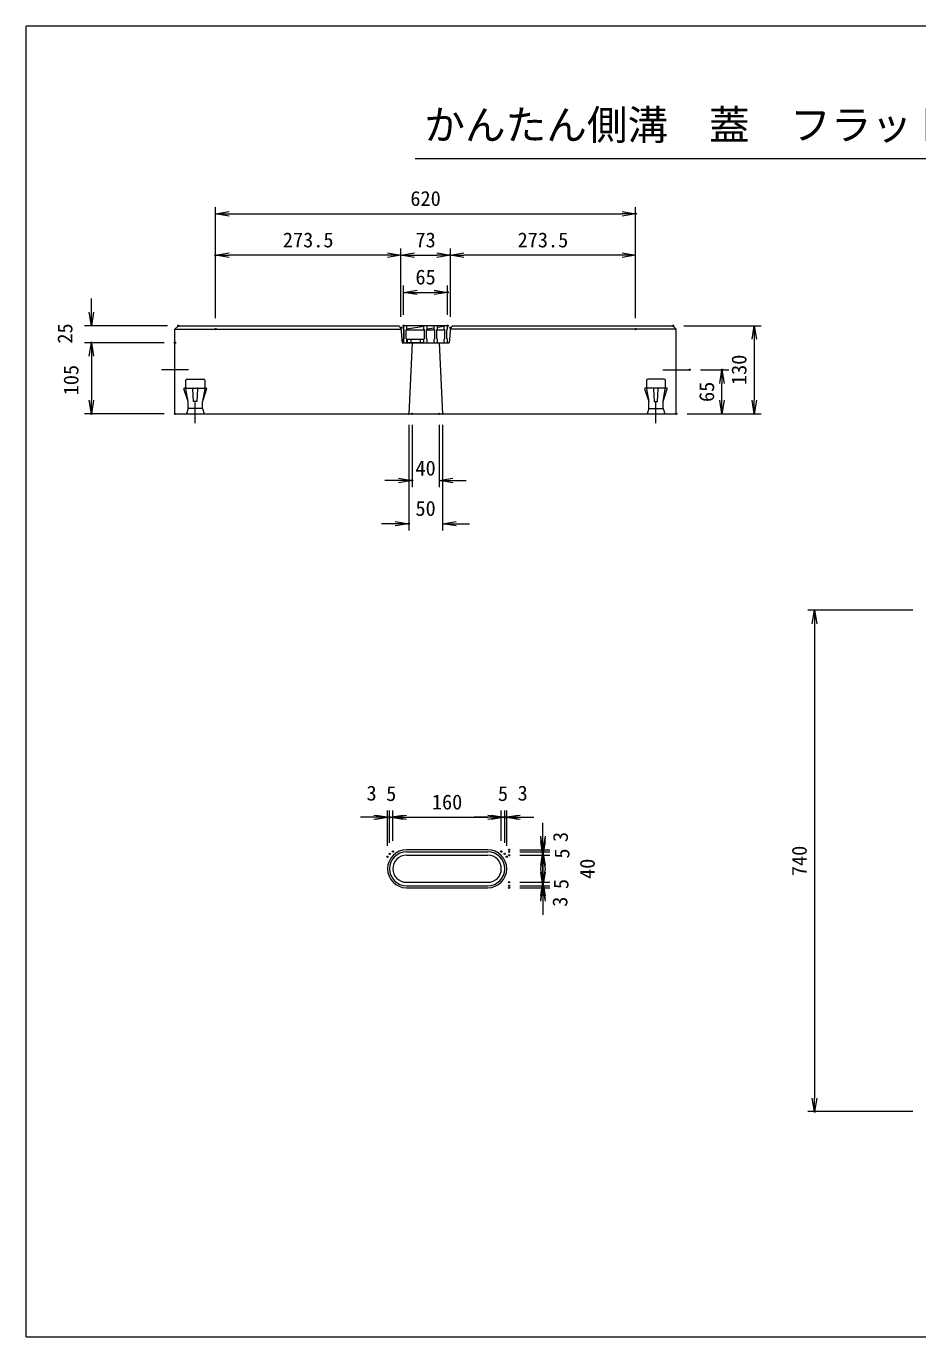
# Model space of a CAD drawing. Units: millimetres on the paper. Extents: x 77 to 761, y 55 to 539.
# Drawn here: x 77.5 to 406.5, y 55.3 to 538.7 of the extents above; entities that cross this region are included whole.
import ezdxf
from ezdxf.enums import TextEntityAlignment as Align

# ---------------------------------------------------------------- set-up
doc = ezdxf.new("R2010")
doc.units = ezdxf.units.MM
doc.header["$PDMODE"] = 32
doc.header["$PDSIZE"] = 0.5
doc.linetypes.add('USER2', pattern=[4, 3, -1])
for name, color, linetype, lineweight in [('D-STR-DIM（寸法）', 7, 'Continuous', 18), ('D-STR-STR1（構造物）', 7, 'Continuous', 18), ('D-STR（構造物外形線）', 1, 'Continuous', 18), ('D-TTL(外枠）', 2, 'Continuous', 18), ('D-TTL-LINE（枠内）', 2, 'Continuous', 18), ('GR1', 4, 'Continuous', 18)]:
    doc.layers.add(name, color=color, linetype=linetype, lineweight=lineweight)
doc.layers.add('D-TTL-TXT（文字）', color=7, linetype='Continuous')
doc.styles.add('ＭＳ ゴシック', font='')
doc.styles.get('ＭＳ ゴシック').set_extended_font_data('MS Gothic')

# ---------------------------------------------------------------- blocks, each defined once
blk = doc.blocks.new('-000--000-_OPEN')
at = {"color": 7, "linetype": 'Continuous', "lineweight": 9}
for p, q in [((-1, 0.1667), (0, 0)), ((0, 0), (-1, -0.1667)), ((0, 0), (-1, 0))]:
    blk.add_line(p, q, dxfattribs=at)

msp = doc.modelspace()

# ---------------------------------------------------------------- linework, layer by layer
at = {"layer": 'D-STR-DIM（寸法）'}
for p, q in [((147.382, 430.988), (147.382, 472.044)), ((152.382, 469.544), (297.382, 469.544)), ((302.382, 430.988), (302.382, 472.044)), ((147.382, 430.988), (147.382, 456.757)), ((215.757, 431.49), (215.757, 456.757)), ((215.757, 431.49), (215.757, 456.757)), ((234.007, 431.49), (234.007, 456.757)), ((234.007, 431.49), (234.007, 456.757)), ((302.382, 430.988), (302.382, 456.757)), ((210.757, 454.257), (152.382, 454.257)), ((220.757, 454.257), (229.007, 454.257)), ((297.382, 454.257), (239.007, 454.257)), ((216.757, 432.238), (216.757, 443.066)), ((221.757, 440.566), (228.007, 440.566)), ((233.007, 432.238), (233.007, 443.066)), ((101.53, 433.238), (101.53, 438.238)), ((129.632, 428.238), (99.03, 428.238)), ((320.132, 428.238), (348.683, 428.238)), ((128.382, 421.988), (99.03, 421.988)), ((128.382, 421.988), (99.03, 421.988)), ((346.183, 423.238), (346.183, 400.738)), ((101.53, 416.988), (101.53, 411.988)), ((101.53, 416.988), (101.53, 400.738)), ((326.382, 411.988), (336.761, 411.988)), ((334.261, 400.738), (334.261, 406.988)), ((128.382, 395.738), (99.03, 395.738)), ((218.632, 391.738), (218.632, 352.715)), ((219.882, 391.738), (219.882, 368.663)), ((229.882, 391.738), (229.882, 368.663)), ((231.132, 391.738), (231.132, 352.715)), ((321.382, 395.738), (348.683, 395.738)), ((321.382, 395.738), (336.761, 395.738)), ((214.882, 371.163), (209.882, 371.163)), ((234.882, 371.163), (239.882, 371.163)), ((213.632, 355.215), (208.632, 355.215)), ((236.132, 355.215), (241.132, 355.215)), ((404.653, 323.321), (365.93, 323.321)), ((368.43, 318.321), (368.43, 143.321)), ((205.82, 246.893), (200.82, 246.893)), ((206.57, 246.893), (201.57, 246.893)), ((210.82, 236.357), (210.82, 249.393)), ((211.57, 237.427), (211.57, 249.393)), ((211.57, 237.427), (211.57, 249.393)), ((212.82, 238.236), (212.82, 249.393)), ((212.82, 238.236), (212.82, 249.393)), ((216.57, 246.893), (221.57, 246.893)), ((217.82, 246.893), (247.82, 246.893)), ((217.82, 246.893), (222.82, 246.893)), ((247.82, 246.893), (242.82, 246.893)), ((249.07, 246.893), (244.07, 246.893)), ((252.82, 238.236), (252.82, 249.393)), ((252.82, 238.236), (252.82, 249.393)), ((254.07, 237.427), (254.07, 249.393)), ((254.07, 237.427), (254.07, 249.393)), ((254.82, 236.357), (254.82, 249.393)), ((259.07, 246.893), (264.07, 246.893)), ((259.82, 246.893), (264.82, 246.893)), ((268.203, 239.918), (268.203, 244.918)), ((268.203, 239.168), (268.203, 244.168)), ((268.203, 237.918), (268.203, 242.918)), ((259.714, 234.918), (270.703, 234.918)), ((259.714, 234.168), (270.703, 234.168)), ((259.714, 234.168), (270.703, 234.168)), ((259.714, 232.918), (270.703, 232.918)), ((259.714, 232.918), (270.703, 232.918)), ((268.203, 227.918), (268.203, 232.918)), ((268.203, 226.668), (268.203, 231.668)), ((268.203, 229.168), (268.203, 224.168)), ((268.203, 227.918), (268.203, 222.918)), ((259.714, 222.918), (270.703, 222.918)), ((259.714, 222.918), (270.703, 222.918)), ((259.714, 221.668), (270.703, 221.668)), ((259.714, 221.668), (270.703, 221.668)), ((259.714, 220.918), (270.703, 220.918)), ((268.203, 217.918), (268.203, 212.918)), ((268.203, 216.668), (268.203, 211.668)), ((268.203, 215.918), (268.203, 210.918)), ((404.653, 138.321), (365.93, 138.321))]:
    msp.add_line(p, q, dxfattribs=at)
for p in [(302.382, 469.544), (147.382, 454.257), (234.007, 454.257), (234.007, 454.257), (233.007, 440.566), (133.632, 428.238), (147.382, 426.988), (147.382, 426.988), (215.757, 427.49), (215.757, 427.49), (216.757, 428.238), (233.007, 428.238), (234.007, 427.49), (234.007, 427.49), (302.382, 426.988), (302.382, 426.988), (316.132, 428.238), (101.53, 421.988), (132.382, 421.988), (132.382, 421.988), (322.382, 411.988), (334.261, 411.988), (101.53, 395.738), (132.382, 395.738), (218.632, 395.738), (219.882, 395.738), (229.882, 395.738), (231.132, 395.738), (317.382, 395.738), (317.382, 395.738), (346.183, 395.738), (219.882, 371.163), (218.632, 355.215), (210.82, 246.893), (211.57, 246.893), (252.82, 246.893), (254.07, 246.893), (254.82, 246.893), (210.82, 232.357), (211.57, 233.427), (211.57, 233.427), (212.82, 234.236), (212.82, 234.236), (252.82, 234.236), (252.82, 234.236), (254.07, 233.427), (254.07, 233.427), (254.82, 232.357), (255.714, 234.918), (255.714, 234.168), (255.714, 234.168), (255.714, 232.918), (255.714, 232.918), (268.203, 234.168), (268.203, 232.918), (255.714, 222.918), (255.714, 222.918), (268.203, 222.918), (255.714, 221.668), (255.714, 221.668), (255.714, 220.918), (268.203, 221.668), (268.203, 220.918), (368.43, 138.321)]:
    msp.add_point(p, dxfattribs=at)
at = {"layer": 'D-STR-STR1（構造物）'}
for p, q in [((137.382, 411.988), (127.382, 411.988)), ((312.382, 411.988), (322.382, 411.988)), ((136.382, 405.238), (136.382, 408.113)), ((136.757, 408.488), (143.007, 408.488)), ((143.382, 408.113), (143.382, 405.238)), ((306.382, 408.113), (306.382, 405.238)), ((313.007, 408.488), (306.757, 408.488)), ((313.382, 405.238), (313.382, 408.113)), ((137.257, 400.238), (135.702, 405.024)), ((135.857, 405.238), (143.907, 405.238)), ((137.257, 400.238), (136.421, 405.016)), ((139.257, 400.238), (139.019, 405.013)), ((139.232, 405.238), (143.157, 405.238)), ((139.407, 405.238), (140.532, 405.238)), ((140.746, 405.013), (140.507, 400.238)), ((144.063, 405.024), (142.507, 400.238)), ((143.344, 405.016), (142.507, 400.238)), ((305.702, 405.024), (307.257, 400.238)), ((313.907, 405.238), (305.857, 405.238)), ((306.421, 405.016), (307.257, 400.238)), ((310.532, 405.238), (306.607, 405.238)), ((309.019, 405.013), (309.257, 400.238)), ((310.357, 405.238), (309.232, 405.238)), ((310.507, 400.238), (310.746, 405.013)), ((312.507, 400.238), (314.063, 405.024)), ((312.507, 400.238), (313.344, 405.016)), ((137.257, 397.738), (136.632, 395.738)), ((137.257, 397.738), (137.257, 400.238)), ((142.507, 397.738), (137.257, 397.738)), ((140.507, 400.238), (139.257, 400.238)), ((139.882, 392.919), (139.882, 399.898)), ((139.882, 392.248), (139.882, 399.227)), ((139.882, 392.248), (139.882, 399.227)), ((142.507, 397.738), (142.507, 400.238)), ((142.507, 397.738), (143.132, 395.738)), ((307.257, 397.738), (306.632, 395.738)), ((307.257, 397.738), (307.257, 400.238)), ((307.257, 397.738), (312.507, 397.738)), ((309.257, 400.238), (310.507, 400.238)), ((309.882, 392.919), (309.882, 399.898)), ((309.882, 392.248), (309.882, 399.227)), ((309.882, 392.248), (309.882, 399.227)), ((312.507, 397.738), (312.507, 400.238)), ((312.507, 397.738), (313.132, 395.738))]:
    msp.add_line(p, q, dxfattribs=at)
for centre, radius, start, end in [((136.757, 408.113), 0.375, 90, 180), ((143.007, 408.113), 0.375, 0, 90), ((306.757, 408.113), 0.375, 90, 180), ((313.007, 408.113), 0.375, 0, 90), ((135.927, 405.024), 0.225, 108.00415, 180), ((136.646, 405.016), 0.225, 99.92624, 180), ((139.244, 405.013), 0.225, 92.8624, 180), ((140.521, 405.013), 0.225, 0, 87.1376), ((143.119, 405.016), 0.225, 0, 80.07376), ((143.838, 405.024), 0.225, 0, 71.99585), ((305.927, 405.024), 0.225, 108.00415, 180), ((306.646, 405.016), 0.225, 99.92624, 180), ((309.244, 405.013), 0.225, 92.8624, 180), ((310.521, 405.013), 0.225, 0, 87.1376), ((313.119, 405.016), 0.225, 0, 80.07376), ((313.838, 405.024), 0.225, 0, 71.99585)]:
    msp.add_arc(centre, radius, start, end, dxfattribs=at)
at = {"layer": 'D-STR（構造物外形線）'}
for p, q in [((133.632, 428.238), (132.382, 426.988)), ((132.382, 395.738), (132.382, 426.988)), ((132.382, 426.988), (215.798, 426.988)), ((133.632, 428.238), (214.948, 428.238)), ((214.948, 428.238), (215.757, 427.49)), ((215.757, 427.49), (216.198, 421.988)), ((234.007, 427.49), (233.567, 421.988)), ((317.382, 426.988), (233.967, 426.988)), ((234.007, 427.49), (234.817, 428.238)), ((234.817, 428.238), (316.132, 428.238)), ((317.382, 426.988), (316.132, 428.238)), ((317.382, 395.738), (317.382, 426.988)), ((216.198, 421.988), (233.567, 421.988)), ((216.757, 421.988), (233.007, 421.988)), ((219.882, 421.988), (218.632, 395.738)), ((229.882, 421.988), (231.132, 395.738)), ((132.382, 395.738), (317.382, 395.738)), ((247.82, 234.918), (217.82, 234.918)), ((217.82, 234.168), (247.82, 234.168)), ((217.82, 232.918), (247.82, 232.918)), ((217.82, 222.918), (247.82, 222.918)), ((217.82, 221.668), (247.82, 221.668)), ((217.82, 220.918), (247.82, 220.918))]:
    msp.add_line(p, q, dxfattribs=at)
for centre, radius, start, end in [((217.82, 227.918), 7, 90, 270), ((217.82, 227.918), 6.25, 90, 270), ((217.82, 227.918), 5, 90, 270), ((247.82, 227.918), 7, 270, 90), ((247.82, 227.918), 6.25, 270, 90), ((247.82, 227.918), 5, 270, 90)]:
    msp.add_arc(centre, radius, start, end, dxfattribs=at)
at = {"layer": 'D-TTL(外枠）'}
for p, q in [((761.15, 538.744), (77.474, 538.744)), ((77.474, 55.256), (77.474, 538.744)), ((77.474, 55.256), (761.15, 55.256))]:
    msp.add_line(p, q, dxfattribs=at)
at = {"layer": 'D-TTL-LINE（枠内）'}
msp.add_line((220.98, 489.924), (618.176, 489.924), dxfattribs=at)
at = {"layer": 'GR1'}
for p, q in [((233.007, 428.238), (216.757, 428.238)), ((216.757, 426.988), (216.757, 428.238)), ((216.757, 428.238), (216.757, 421.988)), ((216.757, 426.988), (217.007, 426.738)), ((217.007, 423.488), (217.007, 426.738)), ((218.007, 426.988), (217.757, 426.738)), ((217.757, 426.738), (224.507, 426.738)), ((217.757, 423.488), (217.757, 426.738)), ((218.007, 426.988), (218.007, 428.238)), ((224.257, 428.024), (218.007, 426.952)), ((224.257, 426.988), (224.257, 428.238)), ((224.257, 426.988), (224.507, 426.738)), ((224.507, 423.488), (224.507, 426.738)), ((225.507, 426.988), (225.257, 426.738)), ((225.257, 426.738), (228.257, 426.738)), ((225.257, 423.488), (225.257, 426.738)), ((225.507, 426.988), (225.507, 428.238)), ((228.007, 427.381), (225.507, 426.952)), ((228.007, 426.988), (228.007, 428.238)), ((228.007, 426.988), (228.257, 426.738)), ((228.257, 423.488), (228.257, 426.738)), ((229.257, 426.988), (229.007, 426.738)), ((229.007, 426.738), (232.007, 426.738)), ((229.007, 423.488), (229.007, 426.738)), ((229.257, 426.988), (229.257, 428.238)), ((231.757, 428.024), (229.257, 427.595)), ((231.757, 426.988), (231.757, 428.238)), ((231.757, 426.988), (232.007, 426.738)), ((232.007, 423.488), (232.007, 426.738)), ((233.007, 426.988), (232.757, 426.738)), ((232.757, 423.488), (232.757, 426.738)), ((233.007, 426.988), (233.007, 428.238)), ((217.007, 423.488), (216.757, 423.238)), ((216.757, 421.988), (216.757, 423.238)), ((216.757, 421.988), (218.007, 421.988)), ((217.757, 423.488), (218.007, 423.238)), ((218.007, 421.988), (218.007, 423.238)), ((224.132, 423.113), (218.132, 423.113)), ((218.132, 423.113), (218.132, 421.988)), ((224.132, 421.988), (218.132, 421.988)), ((224.132, 423.113), (224.132, 421.988)), ((224.507, 423.488), (224.257, 423.238)), ((224.257, 421.988), (224.257, 423.238)), ((224.257, 421.988), (225.507, 421.988)), ((225.257, 423.488), (225.507, 423.238)), ((225.507, 421.988), (225.507, 423.238)), ((228.257, 423.488), (228.007, 423.238)), ((228.007, 421.988), (228.007, 423.238)), ((228.007, 421.988), (229.257, 421.988)), ((229.007, 423.488), (229.257, 423.238)), ((229.257, 421.988), (229.257, 423.238)), ((232.007, 423.488), (231.757, 423.238)), ((231.757, 421.988), (231.757, 423.238)), ((231.757, 421.988), (233.007, 421.988)), ((232.757, 423.488), (233.007, 423.238)), ((233.007, 421.988), (233.007, 423.238))]:
    msp.add_line(p, q, dxfattribs=at)
at = {"layer": 'GR1', "linetype": 'USER2'}
for p, q in [((219.382, 423.113), (219.382, 421.988)), ((222.882, 423.113), (222.882, 421.988))]:
    msp.add_line(p, q, dxfattribs=at)

# ---------------------------------------------------------------- block references
at = {"layer": 'D-STR-DIM（寸法）', "xscale": 5, "yscale": 5}
for p, rotation in [((147.382, 469.544), 180), ((147.382, 454.257), 180), ((215.757, 454.257), 180), ((234.007, 454.257), 180), ((216.757, 440.566), 180), ((101.53, 428.238), 270), ((346.183, 428.238), 90), ((101.53, 421.988), 90), ((101.53, 421.988), 90), ((334.261, 411.988), 90), ((101.53, 395.738), 270), ((334.261, 395.738), 270), ((346.183, 395.738), 270), ((229.882, 371.163), 180), ((231.132, 355.215), 180), ((368.43, 323.321), 90), ((211.57, 246.893), 180), ((212.82, 246.893), 180), ((212.82, 246.893), 180), ((254.07, 246.893), 180), ((254.82, 246.893), 180), ((268.203, 234.918), 270), ((268.203, 234.168), 270), ((268.203, 232.918), 270), ((268.203, 234.168), 90), ((268.203, 232.918), 90), ((268.203, 222.918), 270), ((268.203, 221.668), 270), ((268.203, 222.918), 90), ((268.203, 221.668), 90), ((268.203, 220.918), 90), ((368.43, 138.321), 270)]:
    msp.add_blockref('-000--000-_OPEN', p, dxfattribs=dict(at, rotation=rotation))
for p in [(302.382, 469.544), (215.757, 454.257), (234.007, 454.257), (302.382, 454.257), (233.007, 440.566), (219.882, 371.163), (218.632, 355.215), (210.82, 246.893), (211.57, 246.893), (252.82, 246.893), (252.82, 246.893), (254.07, 246.893)]:
    msp.add_blockref('-000--000-_OPEN', p, dxfattribs=at)

# ---------------------------------------------------------------- texts
at = {"layer": 'D-STR-DIM（寸法）', "style": 'ＭＳ ゴシック'}
for s, p in [('620', (219.257, 470.794)), ('273.5', (172.195, 455.507)), ('73', (221.132, 455.507)), ('273.5', (258.82, 455.507)), ('65', (221.132, 441.816)), ('40', (221.132, 371.33)), ('50', (221.132, 356.465)), ('3', (203.07, 251.425)), ('5', (210.32, 251.268)), ('5', (251.57, 251.268)), ('3', (258.82, 251.425)), ('160', (227.195, 248.143))]:
    msp.add_text(s, height=5.499, dxfattribs=at).set_placement(p, align=Align.BOTTOM_LEFT)
for s, p in [('25', (96.167, 421.644)), ('130', (344.933, 406.363)), ('105', (98.403, 402.58)), ('65', (333.011, 400.113)), ('3', (279.041, 237.774)), ('5', (279.584, 231.668)), ('740', (367.18, 225.196)), ('40', (288.956, 224.168)), ('5', (279.249, 220.418)), ('3', (278.847, 213.886))]:
    msp.add_text(s, height=5.499, rotation=90, dxfattribs=at).set_placement(p, align=Align.BOTTOM_LEFT)
at = {"layer": 'D-TTL-TXT（文字）', "style": 'ＭＳ ゴシック'}
msp.add_text('かんたん側溝\u3000蓋\u3000フラットタイプFG型 600', height=11, dxfattribs=at).set_placement((224.388, 493.553), align=Align.BOTTOM_LEFT)

doc.saveas('drawing.dxf')
